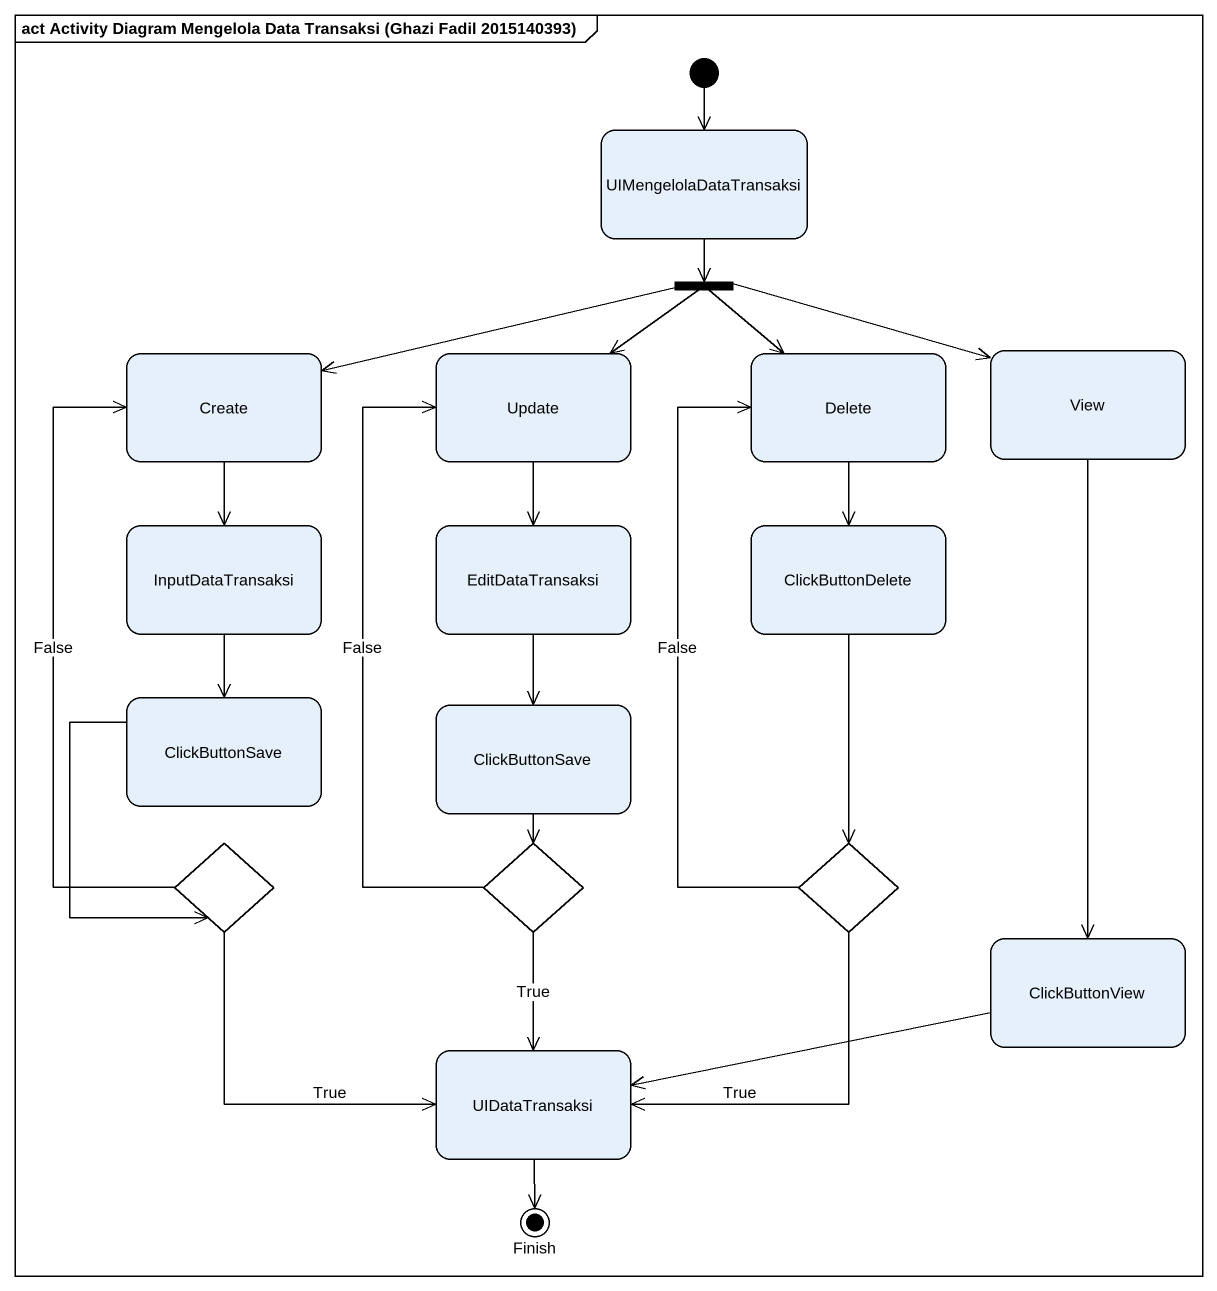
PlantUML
@startuml
mainframe act Activity Diagram Mengelola Data Transaksi (Ghazi Fadil 2015140393)
hide empty description
state UIMengelolaDataTransaksi
state fork1 <<fork>>
state "Create" as Create_
state Update
state Delete
state View
state InputDataTransaksi
state EditDataTransaksi
state ClickButtonDelete
state ClickButtonSave
state "ClickButtonSave" as ClickButtonSave_2
state choice1 <<choice>>
state choice2 <<choice>>
state choice3 <<choice>>
state ClickButtonView
state UIDataTransaksi
state Finish <<end>>
[*] --> UIMengelolaDataTransaksi
UIMengelolaDataTransaksi --> fork1
fork1 -left-> Create_
fork1 --> Update
fork1 --> Delete
fork1 -right-> View
Create_ --> InputDataTransaksi
Update --> EditDataTransaksi
Delete --> ClickButtonDelete
View --> ClickButtonView
InputDataTransaksi --> ClickButtonSave
EditDataTransaksi --> ClickButtonSave_2
ClickButtonDelete --> choice3
ClickButtonSave --> choice1
ClickButtonSave_2 --> choice2
choice1 -up-> Create_ : False
choice1 --> UIDataTransaksi : True
choice2 -up-> Update : False
choice2 --> UIDataTransaksi : True
choice3 -up-> Delete : False
choice3 --> UIDataTransaksi : True
ClickButtonView -left-> UIDataTransaksi
UIDataTransaksi --> Finish
@enduml
